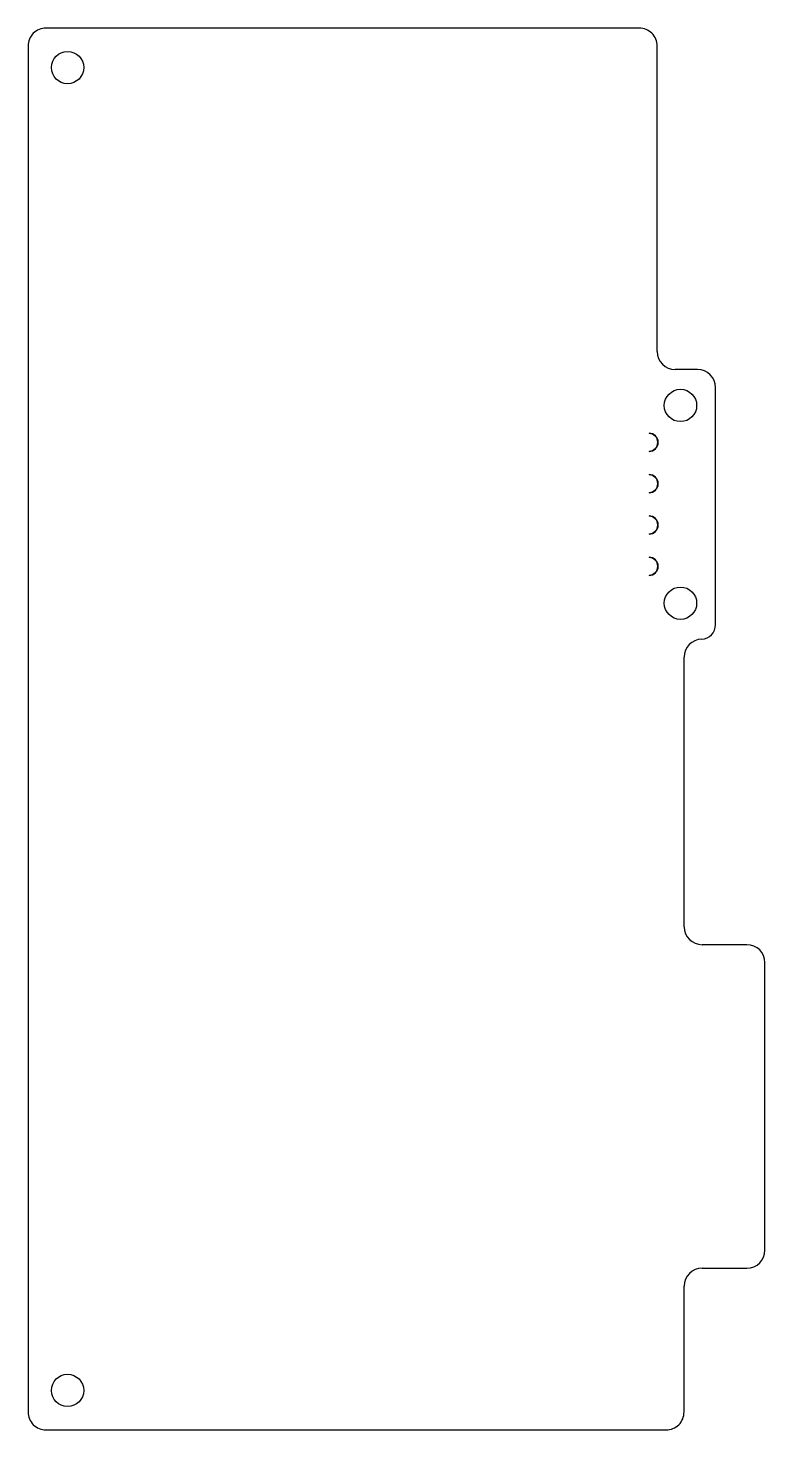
# Model space of a CAD drawing. Header units: millimetres. Extents: x -69.1 to -28.1, y 2.3 to 80.3.
import ezdxf

# ---------------------------------------------------------------- set-up
doc = ezdxf.new("R2010")
doc.units = ezdxf.units.MM

msp = doc.modelspace()

# ---------------------------------------------------------------- linework, layer by layer
at = {"color": 7, "linetype": 'Continuous', "lineweight": 25}
for p, q in [((-35.053, 80.323), (-68.053, 80.323)), ((-69.053, 79.323), (-69.053, 3.323)), ((-34.053, 62.323), (-34.053, 79.323)), ((-31.803, 61.323), (-33.053, 61.323)), ((-30.803, 47.123), (-30.803, 60.323)), ((-34.503, 57.783), (-34.503, 57.763)), ((-34.503, 56.783), (-34.503, 56.763)), ((-34.503, 55.483), (-34.503, 55.463)), ((-34.503, 54.483), (-34.503, 54.463)), ((-34.503, 53.183), (-34.503, 53.163)), ((-34.503, 52.183), (-34.503, 52.163)), ((-34.503, 50.883), (-34.503, 50.863)), ((-34.503, 49.883), (-34.503, 49.863)), ((-32.553, 30.323), (-32.553, 45.323)), ((-29.053, 29.323), (-31.553, 29.323)), ((-28.053, 12.323), (-28.053, 28.323)), ((-31.553, 11.323), (-29.053, 11.323)), ((-32.553, 3.323), (-32.553, 10.323)), ((-68.053, 2.323), (-33.553, 2.323))]:
    msp.add_line(p, q, dxfattribs=at)
for centre in [(-66.853, 78.123), (-32.753, 59.323), (-32.753, 48.323), (-66.853, 4.523)]:
    msp.add_circle(centre, 0.9, dxfattribs=at)
for centre, radius, start, end in [((-68.053, 79.323), 1, 89.99969, 180.00244), ((-35.053, 79.323), 1, 359.99969, 90.00244), ((-33.053, 62.323), 1, 180, 270), ((-31.803, 60.323), 1, 0, 90), ((-34.503, 57.273), 0.51, 270, 90), ((-34.503, 57.273), 0.49, 270, 90), ((-34.503, 54.973), 0.51, 270, 90), ((-34.503, 54.973), 0.49, 270, 90), ((-34.503, 52.673), 0.51, 270, 90), ((-34.503, 52.673), 0.49, 270, 90), ((-34.503, 50.373), 0.51, 270, 90), ((-34.503, 50.373), 0.49, 270, 90), ((-31.603, 47.123), 0.8, 271.59175, 0), ((-31.553, 45.323), 1, 91.59175, 180), ((-31.553, 30.323), 1, 180, 270), ((-29.053, 28.323), 1, 0, 90), ((-29.053, 12.323), 1, 270, 0), ((-31.553, 10.323), 1, 90, 180), ((-68.053, 3.323), 1, 179.99969, 270.00244), ((-33.553, 3.323), 1, 269.99969, 0.00244)]:
    msp.add_arc(centre, radius, start, end, dxfattribs=at)

doc.saveas('drawing.dxf')
